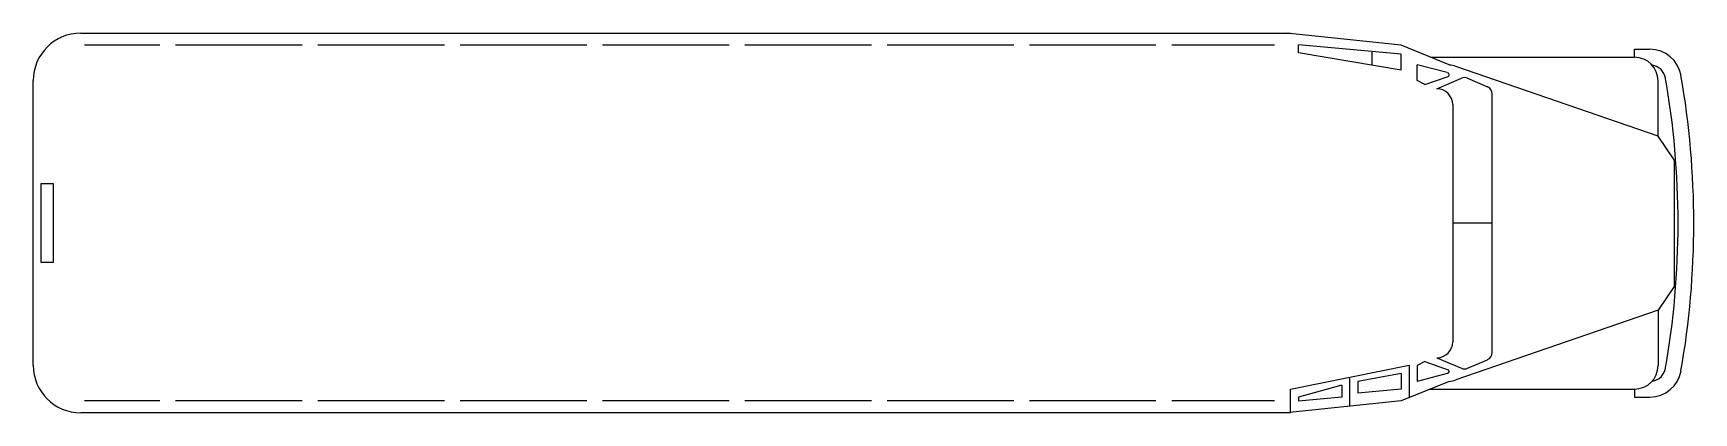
# Model space of a CAD drawing. Extents: x -10.7 to 0, y -1.2 to 1.2.
import ezdxf

# ---------------------------------------------------------------- set-up
doc = ezdxf.new("R2010")
doc.units = 0
doc.header["$LTSCALE"] = 1.2
doc.header["$MEASUREMENT"] = 0
doc.layers.get('0').update_dxf_attribs({"color": 3, "linetype": 'CONTINUOUS'})

msp = doc.modelspace()

# ---------------------------------------------------------------- linework, layer by layer
for p, q in [((-10.363, 1.22), (-2.591, 1.22)), ((-1.88, 1.144), (-2.616, 1.22)), ((-9.855, 1.144), (-10.338, 1.144)), ((-8.941, 1.144), (-9.754, 1.144)), ((-8.027, 1.144), (-8.839, 1.144)), ((-7.112, 1.144), (-7.925, 1.144)), ((-6.198, 1.144), (-7.011, 1.144)), ((-5.283, 1.144), (-6.096, 1.144)), ((-4.369, 1.144), (-5.182, 1.144)), ((-3.455, 1.144), (-4.267, 1.144)), ((-2.693, 1.144), (-3.353, 1.144)), ((-2.54, 1.095), (-2.54, 1.145)), ((-1.88, 1.085), (-2.54, 1.145)), ((-1.88, 0.984), (-2.54, 1.095)), ((-2.067, 1.017), (-2.067, 1.099)), ((-1.572, 1.018), (-1.88, 1.144)), ((-1.88, 0.984), (-1.88, 1.085)), ((-0.381, 1.067), (-0.381, 1.118)), ((-0.381, 1.118), (-0.282, 1.118)), ((-1.778, 0.917), (-1.778, 1.018)), ((-1.584, 0.968), (-1.778, 1.018)), ((-1.691, 1.067), (-0.381, 1.067)), ((-0.229, 0.559), (-1.529, 1.006)), ((-10.668, -0.913), (-10.668, 0.916)), ((-1.727, 0.891), (-1.778, 0.917)), ((-1.727, 0.891), (-1.579, 0.943)), ((-1.651, 0.864), (-1.493, 0.931)), ((-1.453, 0.931), (-1.326, 0.877)), ((-0.229, 0.559), (-0.229, 0.914)), ((-1.549, 0.762), (-1.549, -0.762)), ((-1.295, -0.83), (-1.295, 0.83)), ((-0.127, 0.406), (-0.229, 0.559)), ((-0.127, 0.406), (-0.127, -0.406)), ((-10.617, 0.255), (-10.541, 0.255)), ((-10.617, -0.253), (-10.617, 0.255)), ((-10.541, 0.255), (-10.541, -0.253)), ((-1.295, 0), (-1.549, 0)), ((-10.541, -0.253), (-10.617, -0.253)), ((-0.127, -0.406), (-0.229, -0.559)), ((-0.229, -0.559), (-1.529, -1.006)), ((-0.229, -0.559), (-0.229, -0.914)), ((-2.591, -1.066), (-1.829, -0.913)), ((-1.829, -0.913), (-1.829, -1.116)), ((-1.727, -0.889), (-1.778, -0.914)), ((-1.778, -0.914), (-1.778, -1.016)), ((-1.727, -0.889), (-1.579, -0.941)), ((-1.651, -0.864), (-1.493, -0.931)), ((-1.453, -0.931), (-1.326, -0.877)), ((-2.591, -1.218), (-2.591, -1.066)), ((-2.261, -1.041), (-2.54, -1.118)), ((-2.261, -1.041), (-2.261, -1.118)), ((-2.21, -1.176), (-2.21, -0.989)), ((-1.88, -0.965), (-2.159, -1.016)), ((-2.159, -1.016), (-2.159, -1.092)), ((-1.88, -1.067), (-2.159, -1.092)), ((-1.88, -0.965), (-1.88, -1.067)), ((-1.572, -1.016), (-1.88, -1.142)), ((-1.584, -0.965), (-1.778, -1.016)), ((-1.696, -1.067), (-0.381, -1.067)), ((-0.381, -1.067), (-0.381, -1.118)), ((-9.855, -1.142), (-10.338, -1.142)), ((-8.941, -1.142), (-9.754, -1.142)), ((-8.027, -1.142), (-8.839, -1.142)), ((-7.112, -1.142), (-7.925, -1.142)), ((-6.198, -1.142), (-7.011, -1.142)), ((-5.283, -1.142), (-6.096, -1.142)), ((-4.369, -1.142), (-5.182, -1.142)), ((-3.455, -1.142), (-4.267, -1.142)), ((-2.693, -1.142), (-3.353, -1.142)), ((-1.88, -1.142), (-2.616, -1.218)), ((-2.261, -1.118), (-2.54, -1.143)), ((-2.54, -1.118), (-2.54, -1.143)), ((-0.381, -1.118), (-0.282, -1.118)), ((-2.591, -1.218), (-10.363, -1.218))]:
    msp.add_line(p, q)
for centre, radius, start, end in [((-10.363, 0.916), 0.305, 90, 180), ((-0.282, 0.914), 0.203, 9.8947, 90), ((-1.584, 0.953), 0.0127, 293.9625, 90), ((-1.572, 0.914), 0.102, 64.6538, 90), ((-0.381, 0.914), 0.152, 0, 90), ((-0.282, 0.914), 0.102, 9.8947, 80.8952), ((-1.651, 0.762), 0.102, 0, 90), ((-1.473, 0.885), 0.0508, 66.8014, 113.1986), ((-1.346, 0.83), 0.0508, 0, 66.8014), ((-5.524, 0), 5.423, 350.009, 9.991), ((-5.524, 0), 5.524, 350.1053, 9.8947), ((-1.651, -0.762), 0.102, 270, 0), ((-1.346, -0.83), 0.0508, 293.1986, 0), ((-10.363, -0.913), 0.305, 180, 270), ((-1.584, -0.952), 0.0127, 270, 66.0375), ((-1.473, -0.885), 0.0508, 246.8014, 293.1986), ((-0.381, -0.914), 0.152, 270, 0), ((-0.282, -0.914), 0.203, 270, 350.1053), ((-0.282, -0.914), 0.102, 279.1048, 350.1053), ((-1.572, -0.914), 0.102, 270, 295.3462)]:
    msp.add_arc(centre, radius, start, end)

doc.saveas('drawing.dxf')
